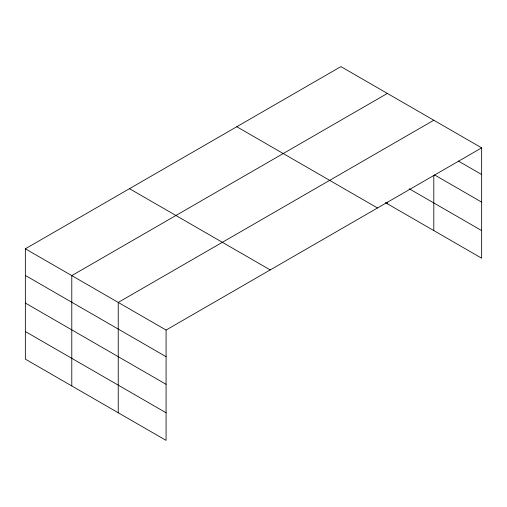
<?xml version="1.0" encoding="UTF-8"?>
<svg xmlns="http://www.w3.org/2000/svg" width="507" height="507" viewBox="0 0 507 507"><rect width="100%" height="100%" fill="white"/><g stroke="black" fill="none" stroke-linecap="round" stroke-linejoin="round"><path stroke-width="0.76" d="M385.307 202.578L481.65 258.196L481.65 147.86L340.919 66.607L25.35 248.804L25.35 359.14L166.081 440.393L166.081 330.051L25.35 248.804M387.361 93.421L71.791 275.612L71.791 385.954M433.802 120.235L118.232 302.425L118.232 412.768M166.081 330.051L481.65 147.86M458.41 161.08L481.65 174.497M434.486 174.89L481.65 202.122M409.212 188.756L481.65 230.577M236.782 126.731L377.512 207.984M129.488 188.68L270.218 269.927M25.35 275.44L166.081 356.694M25.35 303.059L166.081 384.312M25.35 331.521L166.081 412.768M433.802 175.283L433.802 230.571M387.361 202.185L387.361 203.763"/></g></svg>
